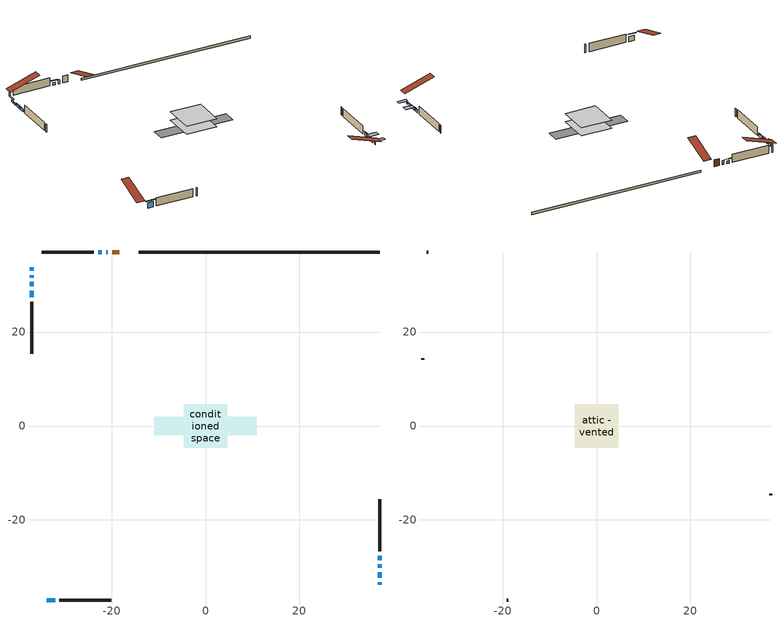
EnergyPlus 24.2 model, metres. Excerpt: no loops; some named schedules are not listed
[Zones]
conditioned space
 floor adiabatic (Floor2 construction): -4.59,-4.59 -4.59,4.59 4.59,4.59 4.59,-4.59 z0.69
 floor adiabatic (AdiabaticFloorConstruction): -4.59,-4.59 -4.59,4.59 4.59,4.59 4.59,-4.59 z0.69
 floor foundation (Slab1 construction): -10.86,-1.94 -10.86,1.94 10.86,1.94 10.86,-1.94 z0
 wall outside (AdiabaticWallConstruction 1): -18.39,37.03 -19.89,37.03 z0.69:2.72
 wall outside (AdiabaticWallConstruction): 37.03,-33.75 37.03,-33.24 z0.69:1.51; -37.03,33.75 -37.03,33.01 / 37.03,-32.31 37.03,-31.14 / -37.03,28.83 -37.03,27.35 z0.69:1.43; -37.03,32.09 -37.03,31.6 z0.69:1.17; -37.03,30.67 -37.03,29.76 / 37.03,-28.55 37.03,-27.63 z0.69:1.53; -20.82,37.03 -21.16,37.03 z0.69:1.91; 37.03,-30.22 37.03,-29.47 z0.69:1.38; -22.09,37.03 -22.85,37.03 z0.69:1.45; -33.75,-37.03 -32.02,-37.03 z0.69:2.24
 wall outside (Wall1 construction): -23.78,37.03 -34.85,37.03 / -31.09,-37.03 -20.02,-37.03 / -37.03,26.42 -37.03,15.35 / 37.03,-26.7 37.03,-15.63 z0.69:3.13
 wall foundation (FoundationWall1 construction): 37.03,37.03 -14.17,37.03 z0:0.69
 window (WindowConstruction 9): 37.03,-33.75 37.03,-33.24 z0.69:1.5
 window (WindowConstruction 6): -37.03,33.75 -37.03,33.01 z0.69:1.43
 window (WindowConstruction 7): -37.03,32.08 -37.03,31.6 z0.69:1.17
 window (WindowConstruction 8): -37.03,30.67 -37.03,29.76 z0.69:1.53
 window (WindowConstruction 10): -20.82,37.03 -21.16,37.03 z0.69:1.91
 window (WindowConstruction): 37.03,-32.31 37.03,-31.14 z0.69:1.43
 window (WindowConstruction 1): 37.03,-30.21 37.03,-29.48 z0.69:1.38
 window (WindowConstruction 2): 37.03,-28.55 37.03,-27.63 z0.69:1.53
 window (WindowConstruction 3): -22.09,37.03 -22.85,37.03 z0.69:1.45
 window (WindowConstruction 4): -33.75,-37.03 -32.02,-37.03 z0.69:2.24
 window (WindowConstruction 5): -37.03,28.83 -37.03,27.35 z0.69:1.43
 door (Door): -18.39,37.03 -19.89,37.03 z0.69:2.72
 ceiling adiabatic (AdiabaticFloorConstruction): 4.59,-4.59 4.59,4.59 -4.59,4.59 -4.59,-4.59 z0.69
attic - vented
 floor to conditioned space (Floor1 construction Reversed): -4.59,-4.59 -4.59,4.59 4.59,4.59 4.59,-4.59 z3.13
 wall outside (Wall2 construction): -35.78,37.03 -36.11,37.03 / -19.09,-37.03 -18.76,-37.03 / -37.03,14.42 -37.03,14.09 / 37.03,-14.71 37.03,-14.38 z0.69:3.13
 roof outside (Roof1 construction): -17.46,37.03,3.13 -17.46,28.09,6.11 -15.1,28.09,6.11 -15.1,37.03,3.13; -34.68,-37.03,3.13 -34.68,-28.09,6.11 -37.03,-28.09,6.11 -37.03,-37.03,3.13; -37.03,34.68,3.13 -28.09,34.68,6.11 -28.09,37.03,6.11 -37.03,37.03,3.13; 37.03,-34.68,3.13 28.09,-34.68,6.11 28.09,-37.03,6.11 37.03,-37.03,3.13
shading: 37.03,-32.94 37.03,-34.05 39.77,-34.05 39.77,-32.94 z1.8; -37.03,32.25 -37.03,34.51 -37.33,34.51 -37.33,32.25 z2.19; -37.03,31.45 -37.03,32.23 -37.18,32.23 -37.18,31.45 z1.32; -37.03,29.61 -37.03,30.82 -37.18,30.82 -37.18,29.61 z1.68; 37.03,-30.99 37.03,-32.46 37.18,-32.46 37.18,-30.99 z1.58; 37.03,-29.18 37.03,-30.51 39.77,-30.51 39.77,-29.18 z1.67; 37.03,-27.33 37.03,-28.85 37.18,-28.85 37.18,-27.33 z1.83; -23.46,37.03 -21.48,37.03 -21.48,37.18 -23.46,37.18 z2.06; -31.41,-37.03 -34.36,-37.03 -34.36,-37.18 -31.41,-37.18 z2.85; -37.03,27.2 -37.03,28.98 -37.18,28.98 -37.18,27.2 z1.58
[Building]
Building 1: Terrain=Suburbs
[Site:Location]
Sydney AP_NS: Latitude {deg}=46.16; Longitude {deg}=-60.05; Time Zone {hr}=-4; Elevation {m}=62; Keep Site Location Information=Yes
[Site:GroundTemperature:Shallow]
2.62187, 0.93492, 0.799824, 1.60037, 4.8141, 8.01286, 10.786, 12.5427, 12.692, 11.2632, 8.56075, 5.46011
[Site:WaterMainsTemperature]
Calculation Method=Schedule; Temperature Schedule=mains temperature schedule
[Material] Roughness=Rough; Thermal Absorptance=0.9
Name | Thickness {m} | Conductivity {W/m-K} | Density {kg/m3} | Specific Heat {J/kg-K} | Solar Absorptance | Visible Absorptance
asphalt or fiberglass shingles | 0.00635 | 0.162714 | 1121.4 | 1465.45 | 0.4 | 0.4
ceiling loosefill ins | 0.0846667 | 0.0480833 | 16.02 | 1046.75 | 0.7 | 0.7
ceiling stud and cavity | 0.1397 | 0.0888434 | 65.682 | 1177.47 | 0.7 | 0.7
concrete 4.0 in. | 0.1016 | 1.803125 | 2242.8 | 837.4 | 0.7 | 0.7
concrete 8.0 in. | 0.2032 | 1.803125 | 2242.8 | 837.4 | 0.7 | 0.7
door material | 0.04445 | 0.053851 | 512.64 | 1214.23 | 0.7 | 0.7
exterior vertical ins | 0.0052336 | 0.029427 | 32.04 | 1214.23 | 0.7 | 0.7
floor covering | 0.0127 | 0.0433444 | 54.468 | 1339.84 | 0.6 | 0.6
floor rigid ins | 0.051816 | 0.029427 | 32.04 | 1214.23 | 0.7 | 0.7
floor rigid ins 1; wall rigid ins | 0.512978 | 0.029427 | 32.04 | 1214.23 | 0.7 | 0.7
floor stud and cavity | 0.1397 | 0.122265 | 92.3553 | 1139.71 | 0.7 | 0.7
floor stud and cavity 1 | 0.1397 | 1.75129 | 37.0049 | 1207.88 | 0.7 | 0.7
furniture material conditioned space 1 | 0.1524 | 0.115458 | 640.8 | 1214.23 | 0.6 | 0.6
gypsum board | 0.0127 | 0.160291 | 801 | 837.4 | 0.6 | 0.6
gypsum board 1 | 0.0127 | 0.160291 | 801 | 837.4 | 0.7 | 0.7
osb sheathing 0.5 in. | 0.0127 | 0.115458 | 512.64 | 1214.23 | 0.7 | 0.7
osb sheathing 0.75 in. | 0.01905 | 0.115458 | 512.64 | 1214.23 | 0.7 | 0.7
wall stud and cavity | 0.1397 | 0.0895467 | 139.0536 | 1170.24 | 0.7 | 0.7
wall stud and cavity 1 | 0.0889 | 6.1454 | 50.32683 | 1063.81 | 0.6 | 0.6
wall stud and cavity 2 | 0.0889 | 0.380278 | 52.3479 | 1209.89 | 0.7 | 0.7
wall stud and cavity 3 | 0.0889 | 0.391764 | 83.0341 | 1211.67 | 0.7 | 0.7
wood siding | 0.0254 | 0.102417 | 544.68 | 1172.36 | 0.4 | 0.4
wood siding 1 | 0.00254 | 0.102417 | 544.68 | 1172.36 | 0.4 | 0.4
wood siding 2; wood siding 3 | 0.0254 | 0.102417 | 544.68 | 1172.36 | 0.7 | 0.7
[WindowMaterial:SimpleGlazingSystem]
Name | U-Factor {W/m2-K} | Solar Heat Gain Coefficient
WindowMaterial | 2.773703 | 0.51
WindowMaterial 1 | 2.76178 | 0.44
WindowMaterial 2 | 2.77257 | 0.5
WindowMaterial 3 | 2.765186 | 0.46
WindowMaterial 4 | 2.7913 | 0.61
WindowMaterial 5 | 2.76405 | 0.45
WindowMaterial 6 | 2.73055 | 0.32
WindowMaterial 7 | 2.75383 | 0.42
[Construction]
AdiabaticFloorConstruction: floor stud and cavity 1, floor rigid ins 1, osb sheathing 0.75 in., floor covering
AdiabaticWallConstruction: wood siding 2, wall rigid ins, wall stud and cavity 2, gypsum board
AdiabaticWallConstruction 1: wood siding 3, wall rigid ins, wall stud and cavity 2, gypsum board
Door: door material
Floor1 construction Reversed: gypsum board, ceiling stud and cavity, ceiling loosefill ins
Floor2 construction: floor stud and cavity, floor rigid ins, osb sheathing 0.75 in., floor covering
FoundationWall1 construction: concrete 8.0 in., gypsum board 1
furniture construction conditioned space 1: furniture material conditioned space 1
PartitionWallConstruction: gypsum board, wall stud and cavity 3, gypsum board
Roof1 construction: asphalt or fiberglass shingles
Slab1 construction: concrete 4.0 in.
Wall1 construction: wood siding, osb sheathing 0.5 in., wall stud and cavity, gypsum board
Wall2 construction: wood siding 1, wall stud and cavity 1
WindowConstruction: WindowMaterial
WindowConstruction 1: WindowMaterial 1
WindowConstruction 10; WindowConstruction 9: WindowMaterial 7
WindowConstruction 2; WindowConstruction 8: WindowMaterial 2
WindowConstruction 3: WindowMaterial 3
WindowConstruction 4: WindowMaterial 4
WindowConstruction 5; WindowConstruction 6: WindowMaterial 5
WindowConstruction 7: WindowMaterial 6
[Zone] Multiplier=1; Part of Total Floor Area=Yes
Name | Volume {m3}
attic - vented | 40.7644
conditioned space | 197
[Space]
Name | Zone | Volume {m3}
attic - vented 1 | attic - vented | 40.7644
conditioned space 1 | conditioned space | 197
[ZoneInfiltration:EffectiveLeakageArea]
infil attic - vented 1: Zone or Space=attic - vented 1; Schedule=Always On Discrete; Effective Air Leakage Area {cm2}=2973.88; Stack Coefficient=0.000376802; Wind Coefficient=1.31153e-05
[ZoneMixing]
whole house fan mix: Zone or Space=attic - vented; Schedule=Always On Continuous; Design Flow Rate Calculation Method=Flow/Zone; Design Flow Rate {m3/s}=0; Source Zone or Space=conditioned space
[SurfaceProperty:ExposedFoundationPerimeter]
Slab1: Exposed Perimeter Calculation Method=TotalExposedPerimeter; Total Exposed Perimeter {m}=51.207
[InternalMass] Zone or ZoneList=conditioned space; Space or SpaceList=conditioned space 1
Name | Construction | Surface Area {m2}
furniture mass conditioned space 1 | furniture construction conditioned space 1 | 101.128
partition wall mass | PartitionWallConstruction | 168.56
[Lights]
interior lighting: Zone or ZoneList or Space or SpaceList=conditioned space 1; Schedule=interior lighting schedule; Design Level Calculation Method=LightingLevel; Lighting Level {W}=343.2; Return Air Fraction=0; Fraction Radiant=0.6; Fraction Visible=0.2; Fraction Replaceable=1
[People]
occupants: Zone or ZoneList or Space or SpaceList=conditioned space 1; Number of People Schedule=occupants schedule; Number of People Calculation Method=People; Number of People=3; Fraction Radiant=0.314171; Sensible Heat Fraction=0.56303; Activity Level Schedule=occupants activity schedule; Carbon Dioxide Generation Rate {m3/s-W}=0; Enable ASHRAE 55 Comfort Warnings=No; Mean Radiant Temperature Calculation Type=EnclosureAveraged
[ElectricEquipment] Zone or ZoneList or Space or SpaceList=conditioned space 1; Design Level Calculation Method=EquipmentLevel
Name | Schedule | Design Level {W} | Fraction Latent | Fraction Radiant | Fraction Lost
clothes dryer | clothes dryer schedule | 140.772 | 0.015 | 0.081 | 0.85
clothes washer | clothes washer schedule | 32.1985 | 0.03 | 0.162 | 0.7
cooking range | cooking range schedule | 215.147 | 0.08 | 0.432 | 0.2
dishwasher | dishwasher schedule | 66.8632 | 0.3 | 0.18 | 0.4
fridge | fridge schedule | 72.9452 | 0 | 0.6 | 0
mech vent bath fan 0 | mech vent bath fan 0 schedule | 50.2 | 0 | 0 | 1
mech vent house fan | mech vent house fan schedule | 19.9167 | 0 | 0 | 0.5
mech vent house fan cfis | mech vent house fan cfis schedule | 0 | 0 | 0 | 0
mech vent range fan 0 | mech vent range fan 0 schedule | 57 | 0 | 0 | 1
misc plug loads | misc plug loads schedule | 494.7 | 0.045 | 0.513 | 0.1
whole house fan | Always On Discrete | 0 | 0 | 0 | 1
[OtherEquipment] Zone or ZoneList or Space or SpaceList=conditioned space 1; Design Level Calculation Method=EquipmentLevel
Name | Fuel Type | Schedule | Design Level {W} | Fraction Latent | Fraction Radiant | Fraction Lost
clothes dryer 1 | Electricity | clothes dryer schedule | 0 | 0.015 | 0.081 | 0.85
cooking range 1 | Electricity | cooking range schedule | 0 | 0.08 | 0.432 | 0.2
general water use latent | None | general water use schedule | 62.594 | 1 | 0 | 0
general water use sensible | None | general water use schedule | -61.6891 | 0 | 0.6 | 0
mech vent house fan latent load | None | Always On Discrete | 0 | 1 | 0 | 0
mech vent house fan sensible load | None | Always On Discrete | 0 | 0 | 0 | 0
water heater energy adjustment1 | Electricity | Always On Discrete | 0.01 | 0 | 0 | 1
[ZoneInfiltration:DesignFlowRate] Zone or ZoneList or Space or SpaceList=conditioned space 1; Schedule=Always On Discrete; Design Flow Rate Calculation Method=Flow/Zone; Design Flow Rate {m3/s}=0
infil flow; natural vent flow; whole house fan flow
[ZoneControl:Thermostat]
conditioned space Thermostat: Zone or ZoneList=conditioned space; Control Type Schedule=conditioned space Thermostat Schedule; Control 1=conditioned space temperature setpoint; Temperature Difference Between Cutout And Setpoint {deltaC}=0
[ZoneHVAC:Baseboard:Convective:Electric]
electric baseboard: Availability Schedule=Always On Discrete; Heating Design Capacity {W}=12238.1; Efficiency=1
[Zone equipment]
conditioned space: electric baseboard
[Foundation:Kiva]
Foundation Kiva 1: Initial Indoor Air Temperature {C}=18; Wall Height Above Grade {m}=0.690006; Wall Depth Below Slab {m}=0.2032; Custom Block Material Name 1=exterior vertical ins; Custom Block Depth 1 {m}=0.690006; Custom Block X Position 1 {m}=0.2159; Custom Block Z Position 1 {m}=0
[Foundation:Kiva:Settings]
Soil Conductivity {W/m-K}=0.849921; Soil Density {kg/m3}=1842.3; Soil Specific Heat {J/kg-K}=418.7; Ground Solar Absorptivity=0.9; Ground Thermal Absorptivity=0.9; Ground Surface Roughness {m}=0.03; Far-Field Width {m}=40; Deep-Ground Boundary Condition=ZeroFlux; Deep-Ground Depth {m}=40; Minimum Cell Dimension {m}=0.2; Maximum Cell Growth Coefficient=3; Simulation Timestep=Timestep
[Exterior:Lights]
exterior lighting: Schedule=exterior lighting schedule; Design Level {W}=75.6
[EnergyManagementSystem:GlobalVariable]
infil_program_Qfan
infil_program_Qinf
natural_vent_program_Qnv
natural_vent_program_Qwhf
[EnergyManagementSystem:Sensor]
Name | Output:Variable or Output:Meter Index Key | Output:Variable or Output:Meter
airflow_gain | infil flow | Infiltration Sensible Heat Gain Energy
airflow_gain_1 | natural vent flow | Infiltration Sensible Heat Gain Energy
airflow_gain_2 | whole house fan flow | Infiltration Sensible Heat Gain Energy
airflow_loss | infil flow | Infiltration Sensible Heat Loss Energy
airflow_loss_1 | natural vent flow | Infiltration Sensible Heat Loss Energy
airflow_loss_2 | whole house fan flow | Infiltration Sensible Heat Loss Energy
clg_load_cond |  | Cooling:EnergyTransfer:Zone:CONDITIONED SPACE
clg_sp_s; clg_sp_s_1 | cooling setpoint | Schedule Value
clothes_dryer_exhaust_0_sch_s | clothes dryer exhaust 0 schedule | Schedule Value
conditioned_space_clg_unmet_s | conditioned space | Zone Cooling Setpoint Not Met Time
conditioned_space_htg_unmet_s | conditioned space | Zone Heating Setpoint Not Met Time
cool_season | cooling season schedule | Schedule Value
fridge_tin_s | conditioned space | Zone Mean Air Temperature
htg_load_cond |  | Heating:EnergyTransfer:Zone:CONDITIONED SPACE
htg_sp_s; htg_sp_s_1 | heating setpoint | Schedule Value
ig_ee_conv | clothes dryer | Electric Equipment Convective Heating Energy
ig_ee_conv_2 | cooking range | Electric Equipment Convective Heating Energy
ig_ee_conv_4 | fridge | Electric Equipment Convective Heating Energy
ig_ee_conv_5 | misc plug loads | Electric Equipment Convective Heating Energy
ig_ee_conv_6 | whole house fan | Electric Equipment Convective Heating Energy
ig_ee_rad | clothes dryer | Electric Equipment Radiant Heating Energy
ig_ee_rad_2 | cooking range | Electric Equipment Radiant Heating Energy
ig_ee_rad_4 | fridge | Electric Equipment Radiant Heating Energy
ig_ee_rad_5 | misc plug loads | Electric Equipment Radiant Heating Energy
ig_ee_rad_6 | whole house fan | Electric Equipment Radiant Heating Energy
ig_lgt_conv | interior lighting | Lights Convective Heating Energy
ig_lgt_rad | interior lighting | Lights Radiant Heating Energy
ig_lgt_vis | interior lighting | Lights Visible Radiation Heating Energy
ig_oe_conv | clothes dryer 1 | Other Equipment Convective Heating Energy
ig_oe_conv_1 | cooking range 1 | Other Equipment Convective Heating Energy
ig_oe_conv_2 | general water use latent | Other Equipment Convective Heating Energy
ig_oe_conv_3 | general water use sensible | Other Equipment Convective Heating Energy
ig_oe_conv_4 | water heater energy adjustment1 | Other Equipment Convective Heating Energy
ig_oe_rad | clothes dryer 1 | Other Equipment Radiant Heating Energy
ig_oe_rad_1 | cooking range 1 | Other Equipment Radiant Heating Energy
ig_oe_rad_2 | general water use latent | Other Equipment Radiant Heating Energy
ig_oe_rad_3 | general water use sensible | Other Equipment Radiant Heating Energy
ig_oe_rad_4 | water heater energy adjustment1 | Other Equipment Radiant Heating Energy
ig_ppl_conv | occupants | People Convective Heating Energy
ig_ppl_rad | occupants | People Radiant Heating Energy
im_conv | furniture mass conditioned space 1 | Surface Inside Face Convection Heat Gain Energy
im_conv_1 | partition wall mass | Surface Inside Face Convection Heat Gain Energy
im_ig | furniture mass conditioned space 1 | Surface Inside Face Internal Gains Radiation Heat Gain Energy
im_ig_1 | partition wall mass | Surface Inside Face Internal Gains Radiation Heat Gain Energy
im_lgt | furniture mass conditioned space 1 | Surface Inside Face Lights Radiation Heat Gain Energy
im_lgt_1 | partition wall mass | Surface Inside Face Lights Radiation Heat Gain Energy
im_sol | furniture mass conditioned space 1 | Surface Inside Face Solar Radiation Heat Gain Energy
im_sol_1 | partition wall mass | Surface Inside Face Solar Radiation Heat Gain Energy
im_surf | furniture mass conditioned space 1 | Surface Inside Face Net Surface Thermal Radiation Heat Gain Energy
im_surf_1 | partition wall mass | Surface Inside Face Net Surface Thermal Radiation Heat Gain Energy
mech_vent_bath_fan_0_sch_s | mech vent bath fan 0 schedule | Schedule Value
mech_vent_range_fan_0_sch_s | mech vent range fan 0 schedule | Schedule Value
mv_conv | mech vent bath fan 0 | Electric Equipment Convective Heating Energy
mv_conv_1 | mech vent house fan | Electric Equipment Convective Heating Energy
mv_conv_2 | mech vent house fan cfis | Electric Equipment Convective Heating Energy
mv_conv_3 | mech vent range fan 0 | Electric Equipment Convective Heating Energy
mv_conv_4 | mech vent house fan latent load | Other Equipment Convective Heating Energy
mv_conv_5 | mech vent house fan sensible load | Other Equipment Convective Heating Energy
mv_rad | mech vent bath fan 0 | Electric Equipment Radiant Heating Energy
mv_rad_1 | mech vent house fan | Electric Equipment Radiant Heating Energy
mv_rad_2 | mech vent house fan cfis | Electric Equipment Radiant Heating Energy
mv_rad_3 | mech vent range fan 0 | Electric Equipment Radiant Heating Energy
mv_rad_4 | mech vent house fan latent load | Other Equipment Radiant Heating Energy
mv_rad_5 | mech vent house fan sensible load | Other Equipment Radiant Heating Energy
natural_vent_s | natural vent schedule | Schedule Value
out_pb_s |  | Site Outdoor Air Barometric Pressure
out_wt_s |  | Site Outdoor Air Humidity Ratio
site_vw_s |  | Site Wind Speed
ss_back_out | Window1 | Surface Window Shortwave from Zone Back Out Window Heat Transfer Rate
ss_back_out_1 | Window10 | Surface Window Shortwave from Zone Back Out Window Heat Transfer Rate
ss_back_out_10 | Window8 | Surface Window Shortwave from Zone Back Out Window Heat Transfer Rate
ss_back_out_2 | Window11 | Surface Window Shortwave from Zone Back Out Window Heat Transfer Rate
ss_back_out_3 | Window12 | Surface Window Shortwave from Zone Back Out Window Heat Transfer Rate
ss_back_out_4 | Window2 | Surface Window Shortwave from Zone Back Out Window Heat Transfer Rate
ss_back_out_5 | Window3 | Surface Window Shortwave from Zone Back Out Window Heat Transfer Rate
ss_back_out_6 | Window4 | Surface Window Shortwave from Zone Back Out Window Heat Transfer Rate
ss_back_out_7 | Window5 | Surface Window Shortwave from Zone Back Out Window Heat Transfer Rate
ss_back_out_8 | Window6 | Surface Window Shortwave from Zone Back Out Window Heat Transfer Rate
ss_back_out_9 | Window7 | Surface Window Shortwave from Zone Back Out Window Heat Transfer Rate
ss_conv | Door1 | Surface Inside Face Convection Heat Gain Energy
ss_conv_1 | Window1 | Surface Inside Face Convection Heat Gain Energy
ss_conv_10 | Window7 | Surface Inside Face Convection Heat Gain Energy
ss_conv_11 | Window8 | Surface Inside Face Convection Heat Gain Energy
ss_conv_2 | Window10 | Surface Inside Face Convection Heat Gain Energy
ss_conv_3 | Window11 | Surface Inside Face Convection Heat Gain Energy
ss_conv_4 | Window12 | Surface Inside Face Convection Heat Gain Energy
ss_conv_5 | Window2 | Surface Inside Face Convection Heat Gain Energy
ss_conv_6 | Window3 | Surface Inside Face Convection Heat Gain Energy
ss_conv_7 | Window4 | Surface Inside Face Convection Heat Gain Energy
ss_conv_8 | Window5 | Surface Inside Face Convection Heat Gain Energy
ss_conv_9 | Window6 | Surface Inside Face Convection Heat Gain Energy
ss_ig | Door1 | Surface Inside Face Internal Gains Radiation Heat Gain Energy
ss_ig_1 | Window1 | Surface Inside Face Internal Gains Radiation Heat Gain Energy
ss_ig_10 | Window7 | Surface Inside Face Internal Gains Radiation Heat Gain Energy
ss_ig_11 | Window8 | Surface Inside Face Internal Gains Radiation Heat Gain Energy
ss_ig_2 | Window10 | Surface Inside Face Internal Gains Radiation Heat Gain Energy
ss_ig_3 | Window11 | Surface Inside Face Internal Gains Radiation Heat Gain Energy
ss_ig_4 | Window12 | Surface Inside Face Internal Gains Radiation Heat Gain Energy
ss_ig_5 | Window2 | Surface Inside Face Internal Gains Radiation Heat Gain Energy
ss_ig_6 | Window3 | Surface Inside Face Internal Gains Radiation Heat Gain Energy
ss_ig_7 | Window4 | Surface Inside Face Internal Gains Radiation Heat Gain Energy
ss_ig_8 | Window5 | Surface Inside Face Internal Gains Radiation Heat Gain Energy
ss_ig_9 | Window6 | Surface Inside Face Internal Gains Radiation Heat Gain Energy
ss_lgt | Door1 | Surface Inside Face Lights Radiation Heat Gain Energy
ss_sol | Door1 | Surface Inside Face Solar Radiation Heat Gain Energy
ss_surf | Door1 | Surface Inside Face Net Surface Thermal Radiation Heat Gain Energy
ss_surf_1 | Window1 | Surface Inside Face Net Surface Thermal Radiation Heat Gain Energy
ss_surf_10 | Window7 | Surface Inside Face Net Surface Thermal Radiation Heat Gain Energy
ss_surf_11 | Window8 | Surface Inside Face Net Surface Thermal Radiation Heat Gain Energy
ss_surf_2 | Window10 | Surface Inside Face Net Surface Thermal Radiation Heat Gain Energy
ss_surf_3 | Window11 | Surface Inside Face Net Surface Thermal Radiation Heat Gain Energy
ss_surf_4 | Window12 | Surface Inside Face Net Surface Thermal Radiation Heat Gain Energy
ss_surf_5 | Window2 | Surface Inside Face Net Surface Thermal Radiation Heat Gain Energy
ss_surf_6 | Window3 | Surface Inside Face Net Surface Thermal Radiation Heat Gain Energy
ss_surf_7 | Window4 | Surface Inside Face Net Surface Thermal Radiation Heat Gain Energy
ss_surf_8 | Window5 | Surface Inside Face Net Surface Thermal Radiation Heat Gain Energy
ss_surf_9 | Window6 | Surface Inside Face Net Surface Thermal Radiation Heat Gain Energy
ss_trans_in | Window1 | Surface Window Transmitted Solar Radiation Rate
ss_trans_in_1 | Window10 | Surface Window Transmitted Solar Radiation Rate
ss_trans_in_10 | Window8 | Surface Window Transmitted Solar Radiation Rate
ss_trans_in_2 | Window11 | Surface Window Transmitted Solar Radiation Rate
ss_trans_in_3 | Window12 | Surface Window Transmitted Solar Radiation Rate
ss_trans_in_4 | Window2 | Surface Window Transmitted Solar Radiation Rate
ss_trans_in_5 | Window3 | Surface Window Transmitted Solar Radiation Rate
ss_trans_in_6 | Window4 | Surface Window Transmitted Solar Radiation Rate
ss_trans_in_7 | Window5 | Surface Window Transmitted Solar Radiation Rate
ss_trans_in_8 | Window6 | Surface Window Transmitted Solar Radiation Rate
ss_trans_in_9 | Window7 | Surface Window Transmitted Solar Radiation Rate
ss_trans_out | Window1 | Surface Inside Face Initial Transmitted Diffuse Transmitted Out Window Solar Radiation Rate
ss_trans_out_1 | Window10 | Surface Inside Face Initial Transmitted Diffuse Transmitted Out Window Solar Radiation Rate
ss_trans_out_10 | Window8 | Surface Inside Face Initial Transmitted Diffuse Transmitted Out Window Solar Radiation Rate
ss_trans_out_2 | Window11 | Surface Inside Face Initial Transmitted Diffuse Transmitted Out Window Solar Radiation Rate
ss_trans_out_3 | Window12 | Surface Inside Face Initial Transmitted Diffuse Transmitted Out Window Solar Radiation Rate
ss_trans_out_4 | Window2 | Surface Inside Face Initial Transmitted Diffuse Transmitted Out Window Solar Radiation Rate
ss_trans_out_5 | Window3 | Surface Inside Face Initial Transmitted Diffuse Transmitted Out Window Solar Radiation Rate
ss_trans_out_6 | Window4 | Surface Inside Face Initial Transmitted Diffuse Transmitted Out Window Solar Radiation Rate
ss_trans_out_7 | Window5 | Surface Inside Face Initial Transmitted Diffuse Transmitted Out Window Solar Radiation Rate
ss_trans_out_8 | Window6 | Surface Inside Face Initial Transmitted Diffuse Transmitted Out Window Solar Radiation Rate
ss_trans_out_9 | Window7 | Surface Inside Face Initial Transmitted Diffuse Transmitted Out Window Solar Radiation Rate
s_conv | Floor1 | Surface Inside Face Convection Heat Gain Energy
s_conv_1 | Floor2 | Surface Inside Face Convection Heat Gain Energy
s_conv_2 | FoundationWall1 | Surface Inside Face Convection Heat Gain Energy
s_conv_3 | inferred conditioned ceiling | Surface Inside Face Convection Heat Gain Energy
s_conv_4 | inferred conditioned floor | Surface Inside Face Convection Heat Gain Energy
s_conv_5 | Slab1 | Surface Inside Face Convection Heat Gain Energy
s_conv_6 | Wall1:0 | Surface Inside Face Convection Heat Gain Energy
s_conv_7 | Wall1:180 | Surface Inside Face Convection Heat Gain Energy
s_conv_8 | Wall1:270 | Surface Inside Face Convection Heat Gain Energy
s_conv_9 | Wall1:90 | Surface Inside Face Convection Heat Gain Energy
s_ig | Floor1 | Surface Inside Face Internal Gains Radiation Heat Gain Energy
s_ig_1 | Floor2 | Surface Inside Face Internal Gains Radiation Heat Gain Energy
s_ig_2 | FoundationWall1 | Surface Inside Face Internal Gains Radiation Heat Gain Energy
s_ig_3 | inferred conditioned ceiling | Surface Inside Face Internal Gains Radiation Heat Gain Energy
s_ig_4 | inferred conditioned floor | Surface Inside Face Internal Gains Radiation Heat Gain Energy
s_ig_5 | Slab1 | Surface Inside Face Internal Gains Radiation Heat Gain Energy
s_ig_6 | Wall1:0 | Surface Inside Face Internal Gains Radiation Heat Gain Energy
s_ig_7 | Wall1:180 | Surface Inside Face Internal Gains Radiation Heat Gain Energy
s_ig_8 | Wall1:270 | Surface Inside Face Internal Gains Radiation Heat Gain Energy
s_ig_9 | Wall1:90 | Surface Inside Face Internal Gains Radiation Heat Gain Energy
